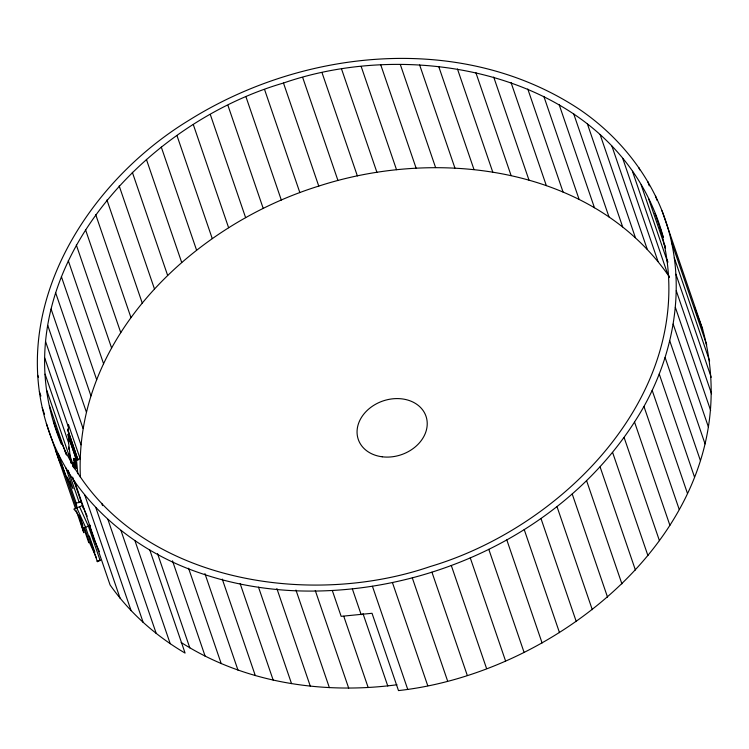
<?xml version="1.0" encoding="UTF-8"?>
<svg xmlns="http://www.w3.org/2000/svg" width="749" height="749" viewBox="0 0 749 749"><rect width="100%" height="100%" fill="white"/><g stroke="black" fill="none" stroke-linecap="round" stroke-linejoin="round"><path stroke-width="1.12" d="M61.362 444.223C-4.756 284.845 136.252 125.795 283.478 83.027C422.689 34.688 619.994 78.42 663.24 237.133M70.958 463.135L68.627 442.893L68.412 424.458L80.171 458.809L75.902 459.53M668.979 276.259C592.768 166.568 438.296 147.244 318.765 186.089C193.504 224.953 73.87 337.527 80.386 477.253M46.372 423.457C67.7 495.229 129.502 549.036 199.056 572.685A325.834 258.499 -18.9 0 0 292.606 590.661C430.609 597.131 574.726 528.382 643.953 406.454C671.497 356.917 683.743 297.718 671.441 241.833C659.738 187.428 624.657 139.735 578.771 108.895C462.461 32.376 304.15 48.292 189.497 119.962C89.037 180.818 9.962 303.439 46.372 423.457L75.649 508.974M332.331 590.577L341.151 616.343L372.028 613.291L398.496 690.587C567.63 671.844 753.531 513.945 702.628 329.167L662.013 210.759M73.477 466.945L73.477 466.262M73.505 466.852L73.393 466.299M73.571 466.262L73.711 466.786M90.517 525.274L82.652 528.522L82.512 527.156A51.447 40.821 -18.9 0 0 75.349 510.827L73.833 509.095L82.484 505.528L87.184 516.23M98.522 560.58L97.145 561.141L97.379 561.656L100.132 560.514L88.373 526.163L79.534 506.745M75.752 460.026L76.482 459.886L77.84 473.714M67.607 429.111L77.971 459.914L76.51 460.186L67.691 434.42M68.168 470.306L79.197 502.513L81.145 502.158M67.344 477.253L76.173 503.019L81.398 502.13M181.118 642.455C244.53 682.966 323.212 694.566 396.989 684.755M73.589 458.95L74.394 459.043L75.012 464.24L74.207 464.146L75.003 464.193M73.739 459.38L74.544 459.474L73.72 459.324L73.926 461.281M75.293 461.665L74.488 461.571L75.284 461.618L75.892 466.814L75.106 466.767L75.892 466.814M75.321 465.138L74.647 465.429M74.956 466.337L75.761 466.43L74.937 466.281M75.377 467.573L76.192 467.666L75.256 467.189L76.061 467.282L75.443 462.086M73.571 458.894L74.385 458.997M75.162 464.67L74.357 464.567L75.181 464.708L74.694 459.895M74.497 464.998L75.312 465.092M75.237 467.142L76.042 467.236M74.797 481.879L110.084 584.95C129.68 612.86 155.764 635.845 185.097 653.1L149.809 550.038M53.479 421.191C101.48 573.977 294.001 613.319 430.235 566.534C569.437 525.189 704.79 382.627 660.234 228.361M91.2 542.716L91.453 543.456M55.595 450.308L58.759 459.409L65.285 474.295L72.999 488.676L65.94 468.069M91.275 542.941L91.453 543.428M91.369 542.641L91.621 543.381M76.782 507.878L85.611 527.296L97.379 561.656M99.776 559.737L100.132 560.514M96.424 557.762L89.459 542.463L84.291 527.352M88.541 542.239L88.775 542.744L83.401 527.202M694.501 307.446L702.628 329.167M99.411 551.657L93.971 539.252L89.131 525.33M671.441 241.833L706.728 344.896M655.487 195.873L656.985 200.255M674.306 257.89L709.593 360.952M647.773 181.492L649.271 185.874M675.916 274.209L711.204 377.281M655.029 213.371L663.286 237.489M638.916 167.673L639.665 169.864M664.251 243.734L665.374 247.02M648.653 198.822L665.543 248.162M667.041 259.426L667.79 261.616M641.116 184.769L667.771 262.618M676.263 290.734L711.55 393.796M668.614 275.37L669.363 277.561M632.456 171.268L667.743 274.331M675.355 307.39L710.642 410.452M622.719 158.376L658.006 261.438M673.182 324.111L708.47 427.173M611.924 146.139L647.211 249.202M600.127 134.605L635.405 237.667M669.765 340.842L705.052 443.904M587.366 123.819L622.653 226.881M665.112 357.507L700.399 460.569M573.697 113.829L608.984 216.892M659.242 374.041L694.529 477.104M559.166 104.673L594.453 207.735M652.182 390.379L687.47 493.441M543.849 96.387L579.127 199.449M643.953 406.454L679.24 509.526M527.783 89L563.07 192.062M634.6 422.221L669.887 525.283M511.043 82.54L546.33 185.612M624.142 437.594L659.429 540.656M493.703 77.044L528.991 180.106M612.626 452.518L647.913 555.58M475.821 72.522L511.108 175.584M600.108 466.945L635.395 570.008M457.461 68.992L492.748 172.055M586.626 480.811L621.913 583.874M438.708 66.474L473.995 169.536M572.236 494.059L607.523 597.122M419.637 64.976L454.924 168.038M557.003 506.633L592.29 609.695M400.312 64.508L435.6 167.57M540.975 518.495L576.262 621.558M380.82 65.06L416.107 168.122M524.225 529.59L559.503 632.662M361.233 66.642L396.521 169.705M506.801 539.879L542.089 642.951M341.628 69.236L376.916 172.298M488.797 549.326L524.085 652.388M322.079 72.84L357.367 175.912M470.269 557.874L505.556 660.936M302.68 77.447L337.958 180.509M451.301 565.514L486.588 668.576M283.478 83.027L318.765 186.089M431.948 572.199L467.236 675.261M264.575 89.552L299.862 192.615M412.306 577.9L447.593 680.963M246.037 97.014L281.324 200.077M392.448 582.61L427.735 685.672M227.93 105.375L263.217 208.437M372.44 586.298L407.728 689.37M210.338 114.597L245.625 217.659M362.993 613.618L387.767 685.981M352.376 588.957L361.196 614.723M193.326 124.652L228.614 227.715M343.782 616.296L368.18 687.563M176.951 135.494L212.239 238.557M315.273 590.53L348.688 688.116M161.288 147.085L196.575 250.147M295.949 590.062L329.363 687.638M146.401 159.378L181.689 262.44M276.877 588.564L310.292 686.14M132.348 172.317L167.626 275.379M258.499 587.141L291.539 683.622M119.175 185.864L154.463 288.927M240.148 583.611L273.179 680.101M106.938 199.964L142.226 303.027M222.266 579.089L255.297 675.579M95.694 214.551L130.972 317.613M204.917 573.594L237.957 670.074M85.47 229.569L120.758 332.631M188.561 568.229L221.217 663.623M76.323 244.97L111.61 348.032M172.495 560.842L205.151 656.236M68.29 260.68L103.577 363.742M157.552 553.651L189.834 647.941M61.39 276.643L96.677 379.706M55.651 292.803L90.938 395.865M134.942 540.666L170.229 643.728M51.11 309.084L86.397 412.147M120.954 530.442L156.241 633.504M47.767 325.431L83.055 428.494M107.893 519.403L143.181 622.466M101.789 503.422L102.538 505.612M45.652 341.769L80.939 444.831M44.762 358.041L68.281 426.752M95.816 507.607L131.103 610.669M67.672 429.86L77.971 459.914M68.356 436.152L76.482 459.886M45.099 374.182L68.627 442.893M74.591 462.994L76.351 468.144L75.883 463.378L74.123 458.219L74.722 463.378M84.768 495.08L120.055 598.142M69.292 453.641L74.469 468.827M72.597 464.783L73.346 466.983M46.672 390.135L70.2 458.847M65.06 450.729L66.558 455.092M49.471 405.827L65.987 454.063M37.796 375.343L38.545 377.524M72.625 477.113L83.457 508.543M89.084 524.993L94.243 539.879M73.187 479.585L73.926 481.738M89.318 536.003L94.861 552.191M39.407 391.661L40.905 396.024M58.235 453.688L65.285 474.295M79.357 515.396L82.858 525.452M42.272 407.718L44.519 414.3M61.409 463.64L76.801 508.59M76.295 510.771L83.822 532.764L78.729 515.284M73.299 466.299L73.29 466.973M73.271 463.022C73.327 463.378 72.915 462.498 73.065 462.966M72.981 462.891C72.522 461.206 73.168 464.848 73.009 463.06M76.173 503.019L77.156 508.562M75.724 462.901L76.332 468.097M75.003 460.804L75.621 466M79.141 501.924L79.197 502.513M74.844 460.326L75.452 465.522M68.59 447.069L68.814 449.344M69.254 453.885L69.591 457.293M75.153 461.234L74.338 461.141L75.134 461.187M382.233 456.796A35.793 28.396 -18.9 0 0 426.247 417.006A35.793 28.396 -18.9 0 0 367.946 409.722A35.793 28.396 -18.9 0 0 382.233 456.796"/></g></svg>
